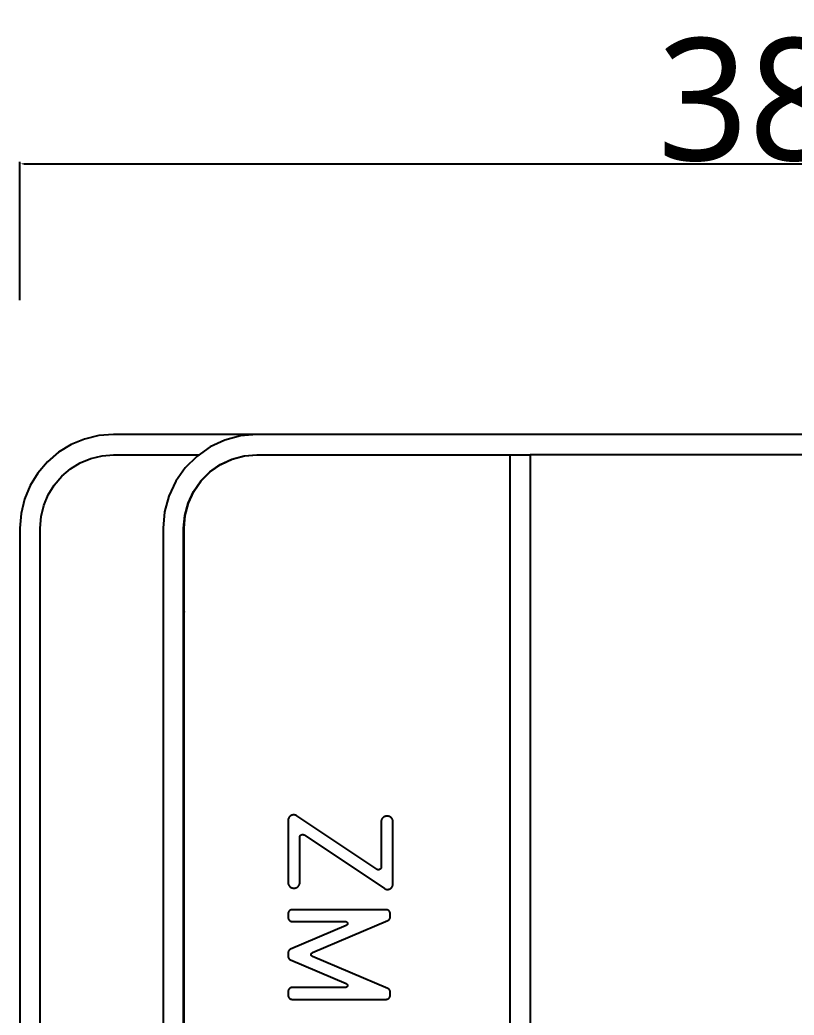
# Model space of a CAD drawing. Header units: millimetres. Extents: x 1287 to 5317, y -239 to 2577.
# Drawn here: x 3281.3 to 3471.4, y 795.1 to 1039.4 of the extents above; entities that cross this region are included whole.
import ezdxf

# ---------------------------------------------------------------- set-up
doc = ezdxf.new("R2010")
doc.units = ezdxf.units.MM
doc.header["$MEASUREMENT"] = 0
doc.layers.add('Domyślny', color=7, linetype='Continuous', true_color=0x000000)
doc.layers.add('Utwórz2D linie widoczne', color=7, linetype='Continuous', true_color=0x000000)
doc.styles.add('Roboto', font='Roboto-Regular.ttf')
doc.dimstyles.new('Domyślny', dxfattribs={"dimtxt": 30, "dimasz": 1, "dimexe": 0.5, "dimexo": 0.5, "dimgap": 0.25, "dimtad": 1, "dimtoh": 1, "dimdec": 0, "dimzin": 1, "dimdsep": 46, "dimtxsty": 'Roboto', "dimcen": 0.5, "dimazin": 0, "dimtfac": 1, "dimtdec": 4, "dimtix": 1, "dimtmove": 1, "dimatfit": 3, "dimfxl": 0, "dimtolj": 1, "dimtzin": 1, "dimarcsym": 0})

# ---------------------------------------------------------------- blocks, each defined once
blk = doc.blocks.new('*D2')
at = {"layer": 'Defpoints', "color": 0}
for p in [(3661.46, 1004.09), (3281.26, 970.09), (3661.46, 970.09)]:
    blk.add_point(p, dxfattribs=at)
at = {"layer": 'Domyślny', "color": 0, "lineweight": -2}
for p, q in [((3281.26, 970.59), (3281.26, 1004.59)), ((3661.46, 970.59), (3661.46, 1004.59)), ((3282.26, 1004.09), (3660.46, 1004.09))]:
    blk.add_line(p, q, dxfattribs=at)
at = {"layer": 'Domyślny', "color": 0}
for points in [[(3282.26, 1004.26), (3282.26, 1003.93), (3281.26, 1004.09)], [(3660.46, 1003.93), (3660.46, 1004.26), (3661.46, 1004.09)]]:
    blk.add_solid(points, dxfattribs=at)
at = {"layer": 'Domyślny', "color": 0, "insert": (3471.36, 1019.75), "char_height": 30, "attachment_point": 5, "style": 'Roboto'}
blk.add_mtext('\\A1;380', dxfattribs=at)

msp = doc.modelspace()

# ---------------------------------------------------------------- linework, layer by layer
at = {"layer": 'Utwórz2D linie widoczne'}
for p, q in [((3297.15, 936.52), (3293.82, 935.14)), ((3300.66, 937.37), (3297.15, 936.52)), ((3304.26, 937.65), (3300.66, 937.37)), ((3321.26, 937.65), (3304.26, 937.65)), ((3339.46, 937.65), (3321.26, 937.65)), ((3331.6, 936.26), (3327.96, 934.57)), ((3335.47, 937.3), (3331.6, 936.26)), ((3339.46, 937.65), (3335.47, 937.3)), ((3638.46, 937.65), (3339.46, 937.65)), ((3293.82, 935.14), (3290.74, 933.26)), ((3327.96, 934.57), (3324.68, 932.27)), ((3290.74, 933.26), (3288, 930.91)), ((3296.09, 930.69), (3298.7, 931.77)), ((3298.7, 931.77), (3301.44, 932.43)), ((3301.44, 932.43), (3304.26, 932.65)), ((3304.26, 932.65), (3325.22, 932.65)), ((3324.68, 932.27), (3321.84, 929.43)), ((3330.46, 930.24), (3333.31, 931.56)), ((3330.58, 930.24), (3333.41, 931.56)), ((3333.31, 931.56), (3336.34, 932.38)), ((3333.41, 931.56), (3336.43, 932.38)), ((3336.34, 932.38), (3339.46, 932.65)), ((3336.43, 932.38), (3339.54, 932.65)), ((3339.46, 932.65), (3339.54, 932.65)), ((3339.54, 932.65), (3401.61, 932.65)), ((3401.61, 932.65), (3401.61, 562.65)), ((3401.61, 932.65), (3406.61, 932.65)), ((3486.61, 932.65), (3406.61, 932.65)), ((3406.61, 932.65), (3406.61, 562.65)), ((3288, 930.91), (3285.65, 928.17)), ((3291.53, 927.38), (3293.68, 929.21)), ((3293.68, 929.21), (3296.09, 930.69)), ((3321.84, 929.43), (3319.54, 926.15)), ((3327.89, 928.44), (3330.46, 930.24)), ((3328.02, 928.44), (3330.58, 930.24)), ((3285.65, 928.17), (3283.77, 925.09)), ((3289.7, 925.23), (3291.53, 927.38)), ((3323.88, 923.65), (3325.67, 926.22)), ((3324.01, 923.65), (3325.81, 926.22)), ((3325.67, 926.22), (3327.89, 928.44)), ((3325.81, 926.22), (3328.02, 928.44)), ((3283.77, 925.09), (3282.39, 921.76)), ((3288.22, 922.82), (3289.7, 925.23)), ((3319.54, 926.15), (3317.85, 922.52)), ((3282.39, 921.76), (3281.54, 918.25)), ((3287.14, 920.21), (3288.22, 922.82)), ((3317.85, 922.52), (3316.81, 918.64)), ((3322.55, 920.81), (3323.88, 923.65)), ((3322.69, 920.81), (3324.01, 923.65)), ((3286.48, 917.47), (3287.14, 920.21)), ((3321.74, 917.77), (3322.55, 920.81)), ((3321.88, 917.77), (3322.69, 920.81)), ((3281.54, 918.25), (3281.26, 914.65)), ((3286.26, 914.65), (3286.48, 917.47)), ((3316.81, 918.64), (3316.46, 914.65)), ((3321.46, 914.65), (3321.74, 917.77)), ((3321.61, 914.65), (3321.88, 917.77)), ((3281.26, 914.65), (3281.26, 869.65)), ((3286.26, 869.65), (3286.26, 914.65)), ((3316.46, 914.65), (3316.46, 580.65)), ((3321.46, 580.65), (3321.46, 914.65)), ((3321.61, 580.65), (3321.61, 914.65)), ((3321.46, 902.65), (3321.61, 902.65)), ((3321.49, 893.79), (3321.46, 893.65)), ((3321.53, 893.93), (3321.49, 893.79)), ((3321.57, 894.07), (3321.53, 893.93)), ((3321.61, 894.21), (3321.57, 894.07)), ((3321.61, 884.57), (3321.46, 884.57)), ((3281.26, 869.65), (3281.26, 625.65)), ((3286.26, 625.65), (3286.26, 869.65)), ((3347.15, 843.1), (3347.14, 843.06)), ((3347.16, 843.15), (3347.15, 843.1)), ((3347.17, 843.2), (3347.16, 843.15)), ((3347.18, 843.24), (3347.17, 843.2)), ((3347.2, 843.29), (3347.18, 843.24)), ((3347.21, 843.33), (3347.2, 843.29)), ((3347.23, 843.38), (3347.21, 843.33)), ((3347.25, 843.42), (3347.23, 843.38)), ((3347.27, 843.46), (3347.25, 843.42)), ((3347.29, 843.5), (3347.27, 843.46)), ((3347.31, 843.55), (3347.29, 843.5)), ((3347.33, 843.59), (3347.31, 843.55)), ((3347.36, 843.63), (3347.33, 843.59)), ((3347.39, 843.67), (3347.36, 843.63)), ((3347.42, 843.7), (3347.39, 843.67)), ((3347.45, 843.74), (3347.42, 843.7)), ((3347.48, 843.78), (3347.45, 843.74)), ((3347.51, 843.81), (3347.48, 843.78)), ((3347.54, 843.84), (3347.51, 843.81)), ((3347.58, 843.88), (3347.54, 843.84)), ((3347.61, 843.91), (3347.58, 843.88)), ((3347.65, 843.94), (3347.61, 843.91)), ((3347.69, 843.97), (3347.65, 843.94)), ((3347.73, 843.99), (3347.69, 843.97)), ((3347.76, 844.02), (3347.73, 843.99)), ((3347.81, 844.04), (3347.76, 844.02)), ((3347.85, 844.07), (3347.81, 844.04)), ((3347.89, 844.09), (3347.85, 844.07)), ((3347.93, 844.11), (3347.89, 844.09)), ((3347.98, 844.13), (3347.93, 844.11)), ((3348.02, 844.14), (3347.98, 844.13)), ((3348.06, 844.16), (3348.02, 844.14)), ((3348.11, 844.17), (3348.06, 844.16)), ((3348.15, 844.19), (3348.11, 844.17)), ((3348.2, 844.2), (3348.15, 844.19)), ((3348.25, 844.21), (3348.2, 844.2)), ((3348.29, 844.21), (3348.25, 844.21)), ((3348.34, 844.22), (3348.29, 844.21)), ((3348.39, 844.22), (3348.34, 844.22)), ((3348.44, 844.23), (3348.39, 844.22)), ((3348.48, 844.23), (3348.44, 844.23)), ((3348.53, 844.23), (3348.48, 844.23)), ((3348.58, 844.22), (3348.53, 844.23)), ((3348.62, 844.22), (3348.58, 844.22)), ((3348.67, 844.21), (3348.62, 844.22)), ((3348.72, 844.21), (3348.67, 844.21)), ((3348.76, 844.2), (3348.72, 844.21)), ((3348.81, 844.19), (3348.76, 844.2)), ((3348.86, 844.18), (3348.81, 844.19)), ((3348.9, 844.16), (3348.86, 844.18)), ((3348.95, 844.15), (3348.9, 844.16)), ((3348.99, 844.13), (3348.95, 844.15)), ((3349.03, 844.11), (3348.99, 844.13)), ((3349.08, 844.09), (3349.03, 844.11)), ((3349.12, 844.07), (3349.08, 844.09)), ((3349.16, 844.05), (3349.12, 844.07)), ((3349.2, 844.02), (3349.16, 844.05)), ((3349.24, 844), (3349.2, 844.02)), ((3368.93, 830.86), (3349.24, 844)), ((3370.1, 843.09), (3370.08, 843.05)), ((3370.12, 843.14), (3370.1, 843.09)), ((3370.14, 843.18), (3370.12, 843.14)), ((3370.16, 843.22), (3370.14, 843.18)), ((3370.18, 843.26), (3370.16, 843.22)), ((3370.21, 843.3), (3370.18, 843.26)), ((3370.23, 843.34), (3370.21, 843.3)), ((3370.26, 843.37), (3370.23, 843.34)), ((3370.29, 843.41), (3370.26, 843.37)), ((3370.32, 843.44), (3370.29, 843.41)), ((3370.35, 843.48), (3370.32, 843.44)), ((3370.38, 843.51), (3370.35, 843.48)), ((3370.42, 843.54), (3370.38, 843.51)), ((3370.45, 843.58), (3370.42, 843.54)), ((3370.49, 843.61), (3370.45, 843.58)), ((3370.52, 843.63), (3370.49, 843.61)), ((3370.56, 843.66), (3370.52, 843.63)), ((3370.6, 843.69), (3370.56, 843.66)), ((3370.64, 843.71), (3370.6, 843.69)), ((3370.68, 843.74), (3370.64, 843.71)), ((3370.72, 843.76), (3370.68, 843.74)), ((3370.76, 843.78), (3370.72, 843.76)), ((3370.8, 843.8), (3370.76, 843.78)), ((3370.84, 843.82), (3370.8, 843.8)), ((3370.89, 843.83), (3370.84, 843.82)), ((3370.93, 843.85), (3370.89, 843.83)), ((3370.98, 843.86), (3370.93, 843.85)), ((3371.02, 843.87), (3370.98, 843.86)), ((3371.07, 843.88), (3371.02, 843.87)), ((3371.11, 843.89), (3371.07, 843.88)), ((3371.16, 843.9), (3371.11, 843.89)), ((3371.2, 843.9), (3371.16, 843.9)), ((3371.25, 843.91), (3371.2, 843.9)), ((3371.3, 843.91), (3371.25, 843.91)), ((3371.34, 843.91), (3371.3, 843.91)), ((3371.52, 843.91), (3371.34, 843.91)), ((3371.57, 843.91), (3371.52, 843.91)), ((3371.62, 843.91), (3371.57, 843.91)), ((3371.66, 843.9), (3371.62, 843.91)), ((3371.71, 843.9), (3371.66, 843.9)), ((3371.75, 843.89), (3371.71, 843.9)), ((3371.8, 843.88), (3371.75, 843.89)), ((3371.85, 843.87), (3371.8, 843.88)), ((3371.89, 843.86), (3371.85, 843.87)), ((3371.93, 843.85), (3371.89, 843.86)), ((3371.98, 843.83), (3371.93, 843.85)), ((3372.02, 843.82), (3371.98, 843.83)), ((3372.07, 843.8), (3372.02, 843.82)), ((3372.11, 843.78), (3372.07, 843.8)), ((3372.15, 843.76), (3372.11, 843.78)), ((3372.19, 843.74), (3372.15, 843.76)), ((3372.23, 843.71), (3372.19, 843.74)), ((3372.27, 843.69), (3372.23, 843.71)), ((3372.31, 843.66), (3372.27, 843.69)), ((3372.34, 843.63), (3372.31, 843.66)), ((3372.38, 843.61), (3372.34, 843.63)), ((3372.42, 843.58), (3372.38, 843.61)), ((3372.45, 843.54), (3372.42, 843.58)), ((3372.48, 843.51), (3372.45, 843.54)), ((3372.52, 843.48), (3372.48, 843.51)), ((3372.55, 843.44), (3372.52, 843.48)), ((3372.58, 843.41), (3372.55, 843.44)), ((3372.61, 843.37), (3372.58, 843.41)), ((3372.63, 843.34), (3372.61, 843.37)), ((3372.66, 843.3), (3372.63, 843.34)), ((3372.68, 843.26), (3372.66, 843.3)), ((3372.71, 843.22), (3372.68, 843.26)), ((3372.73, 843.18), (3372.71, 843.22)), ((3372.75, 843.14), (3372.73, 843.18)), ((3372.77, 843.09), (3372.75, 843.14)), ((3372.79, 843.05), (3372.77, 843.09)), ((3347.14, 843.01), (3347.13, 842.96)), ((3347.13, 842.96), (3347.13, 842.92)), ((3347.13, 842.92), (3347.13, 842.87)), ((3347.13, 842.87), (3347.13, 827.61)), ((3347.14, 843.06), (3347.14, 843.01)), ((3369.99, 842.6), (3369.98, 842.55)), ((3369.98, 842.55), (3369.98, 831.43)), ((3370, 842.74), (3369.99, 842.69)), ((3369.99, 842.69), (3369.99, 842.64)), ((3369.99, 842.64), (3369.99, 842.6)), ((3370.01, 842.83), (3370, 842.78)), ((3370, 842.78), (3370, 842.74)), ((3370.02, 842.87), (3370.01, 842.83)), ((3370.03, 842.92), (3370.02, 842.87)), ((3370.05, 842.96), (3370.03, 842.92)), ((3370.06, 843.01), (3370.05, 842.96)), ((3370.08, 843.05), (3370.06, 843.01)), ((3372.8, 843.01), (3372.79, 843.05)), ((3372.82, 842.96), (3372.8, 843.01)), ((3372.83, 842.92), (3372.82, 842.96)), ((3372.84, 842.87), (3372.83, 842.92)), ((3372.85, 842.83), (3372.84, 842.87)), ((3372.86, 842.78), (3372.85, 842.83)), ((3372.87, 842.74), (3372.86, 842.78)), ((3372.88, 842.69), (3372.87, 842.74)), ((3372.88, 842.64), (3372.88, 842.69)), ((3372.88, 842.6), (3372.88, 842.64)), ((3372.88, 842.55), (3372.88, 842.6)), ((3372.88, 827.27), (3372.88, 842.55)), ((3350, 838.83), (3350.01, 838.85)), ((3350, 838.8), (3350, 838.83)), ((3350, 838.78), (3350, 838.8)), ((3350, 838.76), (3350, 838.78)), ((3350, 838.73), (3350, 838.76)), ((3350, 827.61), (3350, 838.73)), ((3350.01, 838.87), (3350.02, 838.9)), ((3350.01, 838.85), (3350.01, 838.87)), ((3350.02, 838.92), (3350.03, 838.94)), ((3350.02, 838.9), (3350.02, 838.92)), ((3350.03, 838.94), (3350.04, 838.96)), ((3350.04, 838.99), (3350.05, 839.01)), ((3350.04, 838.96), (3350.04, 838.99)), ((3350.05, 839.01), (3350.06, 839.03)), ((3350.06, 839.03), (3350.07, 839.05)), ((3350.07, 839.05), (3350.09, 839.07)), ((3350.09, 839.07), (3350.1, 839.09)), ((3350.1, 839.09), (3350.11, 839.11)), ((3350.11, 839.11), (3350.12, 839.13)), ((3350.12, 839.13), (3350.14, 839.15)), ((3350.14, 839.15), (3350.15, 839.17)), ((3350.15, 839.17), (3350.17, 839.19)), ((3350.17, 839.19), (3350.19, 839.2)), ((3350.19, 839.2), (3350.2, 839.22)), ((3350.2, 839.22), (3350.22, 839.24)), ((3350.22, 839.24), (3350.24, 839.25)), ((3350.24, 839.25), (3350.26, 839.27)), ((3350.26, 839.27), (3350.27, 839.28)), ((3350.27, 839.28), (3350.29, 839.29)), ((3350.29, 839.29), (3350.31, 839.31)), ((3350.31, 839.31), (3350.33, 839.32)), ((3350.33, 839.32), (3350.35, 839.33)), ((3350.35, 839.33), (3350.38, 839.34)), ((3350.38, 839.34), (3350.4, 839.35)), ((3350.4, 839.35), (3350.42, 839.36)), ((3350.42, 839.36), (3350.44, 839.37)), ((3350.44, 839.37), (3350.46, 839.38)), ((3350.46, 839.38), (3350.49, 839.39)), ((3350.49, 839.39), (3350.51, 839.39)), ((3350.51, 839.39), (3350.53, 839.4)), ((3350.53, 839.4), (3350.55, 839.4)), ((3350.55, 839.4), (3350.58, 839.4)), ((3350.58, 839.4), (3350.6, 839.41)), ((3350.6, 839.41), (3350.63, 839.41)), ((3350.63, 839.41), (3350.65, 839.41)), ((3350.65, 839.41), (3350.67, 839.41)), ((3350.67, 839.41), (3350.7, 839.41)), ((3350.7, 839.41), (3350.72, 839.41)), ((3350.72, 839.41), (3350.74, 839.41)), ((3350.74, 839.41), (3350.77, 839.41)), ((3350.77, 839.41), (3350.79, 839.4)), ((3350.79, 839.4), (3350.81, 839.4)), ((3350.81, 839.4), (3350.84, 839.39)), ((3350.84, 839.39), (3350.86, 839.39)), ((3350.86, 839.39), (3350.88, 839.38)), ((3350.88, 839.38), (3350.9, 839.37)), ((3350.9, 839.37), (3350.93, 839.36)), ((3350.93, 839.36), (3350.95, 839.35)), ((3350.95, 839.35), (3350.97, 839.34)), ((3350.97, 839.34), (3350.99, 839.33)), ((3350.99, 839.33), (3351.01, 839.32)), ((3351.01, 839.32), (3351.03, 839.31)), ((3351.03, 839.31), (3351.05, 839.3)), ((3351.05, 839.3), (3370.77, 826.14)), ((3368.95, 830.85), (3368.93, 830.86)), ((3369.69, 830.86), (3369.67, 830.85)), ((3369.71, 830.88), (3369.69, 830.86)), ((3369.72, 830.89), (3369.71, 830.88)), ((3369.74, 830.91), (3369.72, 830.89)), ((3369.76, 830.92), (3369.74, 830.91)), ((3369.78, 830.94), (3369.76, 830.92)), ((3369.79, 830.95), (3369.78, 830.94)), ((3369.81, 830.97), (3369.79, 830.95)), ((3369.83, 830.99), (3369.81, 830.97)), ((3369.84, 831.01), (3369.83, 830.99)), ((3369.86, 831.03), (3369.84, 831.01)), ((3369.87, 831.05), (3369.86, 831.03)), ((3369.88, 831.07), (3369.87, 831.05)), ((3369.89, 831.09), (3369.88, 831.07)), ((3369.91, 831.11), (3369.89, 831.09)), ((3369.92, 831.13), (3369.91, 831.11)), ((3369.93, 831.15), (3369.92, 831.13)), ((3369.94, 831.17), (3369.93, 831.15)), ((3369.95, 831.22), (3369.94, 831.19)), ((3369.94, 831.19), (3369.94, 831.17)), ((3369.96, 831.24), (3369.95, 831.22)), ((3369.97, 831.28), (3369.96, 831.26)), ((3369.96, 831.26), (3369.96, 831.24)), ((3369.98, 831.33), (3369.97, 831.31)), ((3369.97, 831.31), (3369.97, 831.28)), ((3369.98, 831.43), (3369.98, 831.4)), ((3369.98, 831.4), (3369.98, 831.38)), ((3369.98, 831.38), (3369.98, 831.35)), ((3369.98, 831.35), (3369.98, 831.33)), ((3368.97, 830.84), (3368.95, 830.85)), ((3368.99, 830.82), (3368.97, 830.84)), ((3369.01, 830.81), (3368.99, 830.82)), ((3369.03, 830.8), (3369.01, 830.81)), ((3369.05, 830.79), (3369.03, 830.8)), ((3369.08, 830.79), (3369.05, 830.79)), ((3369.1, 830.78), (3369.08, 830.79)), ((3369.12, 830.77), (3369.1, 830.78)), ((3369.14, 830.77), (3369.12, 830.77)), ((3369.17, 830.76), (3369.14, 830.77)), ((3369.19, 830.76), (3369.17, 830.76)), ((3369.21, 830.75), (3369.19, 830.76)), ((3369.24, 830.75), (3369.21, 830.75)), ((3369.26, 830.75), (3369.24, 830.75)), ((3369.28, 830.75), (3369.26, 830.75)), ((3369.31, 830.75), (3369.28, 830.75)), ((3369.33, 830.75), (3369.31, 830.75)), ((3369.36, 830.75), (3369.33, 830.75)), ((3369.38, 830.75), (3369.36, 830.75)), ((3369.4, 830.75), (3369.38, 830.75)), ((3369.43, 830.76), (3369.4, 830.75)), ((3369.45, 830.76), (3369.43, 830.76)), ((3369.47, 830.77), (3369.45, 830.76)), ((3369.49, 830.77), (3369.47, 830.77)), ((3369.52, 830.78), (3369.49, 830.77)), ((3369.54, 830.79), (3369.52, 830.78)), ((3369.56, 830.8), (3369.54, 830.79)), ((3369.58, 830.81), (3369.56, 830.8)), ((3369.6, 830.82), (3369.58, 830.81)), ((3369.63, 830.83), (3369.6, 830.82)), ((3369.65, 830.84), (3369.63, 830.83)), ((3369.67, 830.85), (3369.65, 830.84)), ((3347.13, 827.61), (3347.13, 827.56)), ((3347.13, 827.56), (3347.13, 827.51)), ((3347.13, 827.51), (3347.14, 827.47)), ((3347.14, 827.47), (3347.14, 827.42)), ((3347.14, 827.42), (3347.15, 827.37)), ((3347.15, 827.37), (3347.16, 827.33)), ((3347.16, 827.33), (3347.17, 827.28)), ((3347.17, 827.28), (3347.18, 827.24)), ((3347.18, 827.24), (3347.19, 827.19)), ((3347.19, 827.19), (3347.21, 827.15)), ((3347.21, 827.15), (3347.22, 827.11)), ((3347.22, 827.11), (3347.24, 827.06)), ((3347.24, 827.06), (3347.26, 827.02)), ((3347.26, 827.02), (3347.28, 826.98)), ((3347.28, 826.98), (3347.3, 826.94)), ((3347.3, 826.94), (3347.33, 826.9)), ((3347.33, 826.9), (3347.35, 826.86)), ((3347.35, 826.86), (3347.38, 826.82)), ((3347.38, 826.82), (3347.41, 826.78)), ((3347.41, 826.78), (3347.43, 826.75)), ((3347.43, 826.75), (3347.46, 826.71)), ((3347.46, 826.71), (3347.49, 826.68)), ((3347.49, 826.68), (3347.53, 826.65)), ((3347.53, 826.65), (3347.56, 826.61)), ((3347.56, 826.61), (3347.59, 826.58)), ((3347.59, 826.58), (3347.63, 826.55)), ((3347.63, 826.55), (3347.67, 826.52)), ((3347.67, 826.52), (3347.7, 826.5)), ((3347.7, 826.5), (3347.74, 826.47)), ((3347.74, 826.47), (3347.78, 826.45)), ((3347.78, 826.45), (3347.82, 826.42)), ((3347.82, 826.42), (3347.86, 826.4)), ((3347.86, 826.4), (3347.9, 826.38)), ((3347.9, 826.38), (3347.95, 826.36)), ((3347.95, 826.36), (3347.99, 826.34)), ((3347.99, 826.34), (3348.03, 826.33)), ((3348.03, 826.33), (3348.08, 826.31)), ((3348.08, 826.31), (3348.12, 826.3)), ((3348.12, 826.3), (3348.17, 826.29)), ((3348.17, 826.29), (3348.21, 826.28)), ((3348.21, 826.28), (3348.26, 826.27)), ((3348.26, 826.27), (3348.3, 826.26)), ((3348.3, 826.26), (3348.35, 826.25)), ((3348.35, 826.25), (3348.39, 826.25)), ((3348.39, 826.25), (3348.44, 826.25)), ((3348.44, 826.25), (3348.49, 826.25)), ((3348.49, 826.25), (3348.64, 826.25)), ((3348.64, 826.25), (3348.68, 826.25)), ((3348.68, 826.25), (3348.73, 826.25)), ((3348.73, 826.25), (3348.78, 826.25)), ((3348.78, 826.25), (3348.82, 826.26)), ((3348.82, 826.26), (3348.87, 826.27)), ((3348.87, 826.27), (3348.91, 826.28)), ((3348.91, 826.28), (3348.96, 826.29)), ((3348.96, 826.29), (3349, 826.3)), ((3349, 826.3), (3349.05, 826.31)), ((3349.05, 826.31), (3349.09, 826.33)), ((3349.09, 826.33), (3349.14, 826.34)), ((3349.14, 826.34), (3349.18, 826.36)), ((3349.18, 826.36), (3349.22, 826.38)), ((3349.22, 826.38), (3349.26, 826.4)), ((3349.26, 826.4), (3349.3, 826.42)), ((3349.3, 826.42), (3349.34, 826.45)), ((3349.34, 826.45), (3349.38, 826.47)), ((3349.38, 826.47), (3349.42, 826.5)), ((3349.42, 826.5), (3349.46, 826.52)), ((3349.46, 826.52), (3349.49, 826.55)), ((3349.49, 826.55), (3349.53, 826.58)), ((3349.53, 826.58), (3349.56, 826.61)), ((3349.56, 826.61), (3349.6, 826.65)), ((3349.6, 826.65), (3349.63, 826.68)), ((3349.63, 826.68), (3349.66, 826.71)), ((3349.66, 826.71), (3349.69, 826.75)), ((3349.69, 826.75), (3349.72, 826.78)), ((3349.72, 826.78), (3349.75, 826.82)), ((3349.75, 826.82), (3349.77, 826.86)), ((3349.77, 826.86), (3349.8, 826.9)), ((3349.8, 826.9), (3349.82, 826.94)), ((3349.82, 826.94), (3349.84, 826.98)), ((3349.84, 826.98), (3349.86, 827.02)), ((3349.86, 827.02), (3349.88, 827.06)), ((3349.88, 827.06), (3349.9, 827.11)), ((3349.9, 827.11), (3349.92, 827.15)), ((3349.92, 827.15), (3349.93, 827.19)), ((3349.93, 827.19), (3349.95, 827.24)), ((3349.95, 827.24), (3349.96, 827.28)), ((3349.96, 827.28), (3349.97, 827.33)), ((3349.97, 827.33), (3349.98, 827.37)), ((3349.98, 827.42), (3349.99, 827.47)), ((3349.98, 827.37), (3349.98, 827.42)), ((3349.99, 827.56), (3350, 827.61)), ((3349.99, 827.51), (3349.99, 827.56)), ((3349.99, 827.47), (3349.99, 827.51)), ((3370.77, 826.14), (3370.81, 826.12)), ((3370.81, 826.12), (3370.85, 826.09)), ((3370.85, 826.09), (3370.89, 826.07)), ((3370.89, 826.07), (3370.93, 826.05)), ((3370.93, 826.05), (3370.98, 826.03)), ((3370.98, 826.03), (3371.02, 826.01)), ((3371.02, 826.01), (3371.07, 826)), ((3371.07, 826), (3371.11, 825.98)), ((3371.11, 825.98), (3371.16, 825.97)), ((3371.86, 825.96), (3371.9, 825.97)), ((3371.9, 825.97), (3371.95, 825.98)), ((3371.95, 825.98), (3371.99, 826)), ((3371.99, 826), (3372.04, 826.02)), ((3372.04, 826.02), (3372.08, 826.03)), ((3372.08, 826.03), (3372.12, 826.05)), ((3372.12, 826.05), (3372.16, 826.08)), ((3372.16, 826.08), (3372.21, 826.1)), ((3372.21, 826.1), (3372.25, 826.12)), ((3372.25, 826.12), (3372.29, 826.15)), ((3372.29, 826.15), (3372.32, 826.18)), ((3372.32, 826.18), (3372.36, 826.2)), ((3372.36, 826.2), (3372.4, 826.23)), ((3372.4, 826.23), (3372.43, 826.27)), ((3372.43, 826.27), (3372.47, 826.3)), ((3372.47, 826.3), (3372.5, 826.33)), ((3372.5, 826.33), (3372.53, 826.37)), ((3372.53, 826.37), (3372.57, 826.4)), ((3372.57, 826.4), (3372.6, 826.44)), ((3372.6, 826.44), (3372.62, 826.48)), ((3372.62, 826.48), (3372.65, 826.52)), ((3372.65, 826.52), (3372.68, 826.56)), ((3372.68, 826.56), (3372.7, 826.6)), ((3372.7, 826.6), (3372.72, 826.64)), ((3372.72, 826.64), (3372.75, 826.68)), ((3372.75, 826.68), (3372.77, 826.72)), ((3372.77, 826.72), (3372.78, 826.77)), ((3372.78, 826.77), (3372.8, 826.81)), ((3372.8, 826.81), (3372.82, 826.85)), ((3372.82, 826.85), (3372.83, 826.9)), ((3372.83, 826.9), (3372.84, 826.95)), ((3372.84, 826.95), (3372.85, 826.99)), ((3372.85, 826.99), (3372.86, 827.04)), ((3372.86, 827.04), (3372.87, 827.08)), ((3372.87, 827.13), (3372.88, 827.18)), ((3372.87, 827.08), (3372.87, 827.13)), ((3372.88, 827.23), (3372.88, 827.27)), ((3372.88, 827.18), (3372.88, 827.23)), ((3371.16, 825.97), (3371.2, 825.95)), ((3371.2, 825.95), (3371.25, 825.94)), ((3371.25, 825.94), (3371.29, 825.93)), ((3371.29, 825.93), (3371.34, 825.93)), ((3371.34, 825.93), (3371.39, 825.92)), ((3371.39, 825.92), (3371.43, 825.92)), ((3371.43, 825.92), (3371.48, 825.92)), ((3371.48, 825.92), (3371.53, 825.92)), ((3371.53, 825.92), (3371.58, 825.92)), ((3371.58, 825.92), (3371.62, 825.92)), ((3371.62, 825.92), (3371.67, 825.92)), ((3371.67, 825.92), (3371.72, 825.93)), ((3371.72, 825.93), (3371.76, 825.94)), ((3371.76, 825.94), (3371.81, 825.95)), ((3371.81, 825.95), (3371.86, 825.96)), ((3347.14, 820.09), (3347.13, 820.05)), ((3347.13, 820.05), (3347.13, 820.02)), ((3347.13, 820.02), (3347.13, 819.99)), ((3347.13, 819.99), (3347.13, 819.95)), ((3347.13, 819.95), (3347.13, 819.05)), ((3347.13, 819.05), (3347.13, 819.02)), ((3347.13, 819.02), (3347.13, 818.99)), ((3347.13, 818.99), (3347.13, 818.95)), ((3347.13, 818.95), (3347.14, 818.92)), ((3347.15, 820.16), (3347.14, 820.12)), ((3347.14, 820.12), (3347.14, 820.09)), ((3347.14, 818.92), (3347.14, 818.88)), ((3347.14, 818.88), (3347.15, 818.85)), ((3347.16, 820.19), (3347.15, 820.16)), ((3347.15, 818.85), (3347.16, 818.82)), ((3347.17, 820.22), (3347.16, 820.19)), ((3347.16, 818.82), (3347.17, 818.78)), ((3347.18, 820.25), (3347.17, 820.22)), ((3347.17, 818.78), (3347.18, 818.75)), ((3347.19, 820.29), (3347.18, 820.25)), ((3347.18, 818.75), (3347.19, 818.72)), ((3347.2, 820.32), (3347.19, 820.29)), ((3347.19, 818.72), (3347.2, 818.69)), ((3347.21, 820.35), (3347.2, 820.32)), ((3347.2, 818.69), (3347.21, 818.65)), ((3347.23, 820.38), (3347.21, 820.35)), ((3347.21, 818.65), (3347.23, 818.62)), ((3347.24, 820.41), (3347.23, 820.38)), ((3347.26, 820.44), (3347.24, 820.41)), ((3347.28, 820.47), (3347.26, 820.44)), ((3347.29, 820.5), (3347.28, 820.47)), ((3347.31, 820.53), (3347.29, 820.5)), ((3347.33, 820.56), (3347.31, 820.53)), ((3347.35, 820.58), (3347.33, 820.56)), ((3347.38, 820.61), (3347.35, 820.58)), ((3347.4, 820.64), (3347.38, 820.61)), ((3347.42, 820.66), (3347.4, 820.64)), ((3347.45, 820.68), (3347.42, 820.66)), ((3347.47, 820.71), (3347.45, 820.68)), ((3347.5, 820.73), (3347.47, 820.71)), ((3347.53, 820.75), (3347.5, 820.73)), ((3347.55, 820.77), (3347.53, 820.75)), ((3347.58, 820.79), (3347.55, 820.77)), ((3347.61, 820.81), (3347.58, 820.79)), ((3347.64, 820.83), (3347.61, 820.81)), ((3347.67, 820.84), (3347.64, 820.83)), ((3347.7, 820.86), (3347.67, 820.84)), ((3347.73, 820.87), (3347.7, 820.86)), ((3347.76, 820.88), (3347.73, 820.87)), ((3347.8, 820.9), (3347.76, 820.88)), ((3347.83, 820.91), (3347.8, 820.9)), ((3347.86, 820.92), (3347.83, 820.91)), ((3347.89, 820.93), (3347.86, 820.92)), ((3347.93, 820.93), (3347.89, 820.93)), ((3347.96, 820.94), (3347.93, 820.93)), ((3348, 820.95), (3347.96, 820.94)), ((3348.03, 820.95), (3348, 820.95)), ((3348.06, 820.95), (3348.03, 820.95)), ((3348.1, 820.95), (3348.06, 820.95)), ((3348.13, 820.95), (3348.1, 820.95)), ((3371.19, 820.95), (3348.13, 820.95)), ((3371.23, 820.95), (3371.19, 820.95)), ((3371.26, 820.95), (3371.23, 820.95)), ((3371.3, 820.95), (3371.26, 820.95)), ((3371.33, 820.95), (3371.3, 820.95)), ((3371.36, 820.94), (3371.33, 820.95)), ((3371.4, 820.93), (3371.36, 820.94)), ((3371.43, 820.93), (3371.4, 820.93)), ((3371.46, 820.92), (3371.43, 820.93)), ((3371.5, 820.91), (3371.46, 820.92)), ((3371.53, 820.9), (3371.5, 820.91)), ((3371.56, 820.88), (3371.53, 820.9)), ((3371.59, 820.87), (3371.56, 820.88)), ((3371.62, 820.86), (3371.59, 820.87)), ((3371.66, 820.84), (3371.62, 820.86)), ((3371.69, 820.82), (3371.66, 820.84)), ((3371.72, 820.81), (3371.69, 820.82)), ((3371.74, 820.79), (3371.72, 820.81)), ((3371.77, 820.77), (3371.74, 820.79)), ((3371.8, 820.75), (3371.77, 820.77)), ((3371.83, 820.73), (3371.8, 820.75)), ((3371.85, 820.71), (3371.83, 820.73)), ((3371.88, 820.68), (3371.85, 820.71)), ((3371.9, 820.66), (3371.88, 820.68)), ((3371.93, 820.63), (3371.9, 820.66)), ((3371.95, 820.61), (3371.93, 820.63)), ((3371.97, 820.58), (3371.95, 820.61)), ((3371.99, 820.56), (3371.97, 820.58)), ((3372.01, 820.53), (3371.99, 820.56)), ((3372.03, 820.5), (3372.01, 820.53)), ((3372.05, 820.47), (3372.03, 820.5)), ((3372.03, 818.62), (3372.05, 818.65)), ((3372.07, 820.44), (3372.05, 820.47)), ((3372.05, 818.65), (3372.07, 818.68)), ((3372.09, 820.41), (3372.07, 820.44)), ((3372.07, 818.68), (3372.08, 818.71)), ((3372.08, 818.71), (3372.1, 818.74)), ((3372.1, 820.38), (3372.09, 820.41)), ((3372.11, 820.35), (3372.1, 820.38)), ((3372.1, 818.74), (3372.11, 818.77)), ((3372.13, 820.32), (3372.11, 820.35)), ((3372.11, 818.77), (3372.13, 818.8)), ((3372.14, 820.28), (3372.13, 820.32)), ((3372.13, 818.8), (3372.14, 818.83)), ((3372.15, 820.25), (3372.14, 820.28)), ((3372.14, 818.83), (3372.15, 818.87)), ((3372.16, 820.22), (3372.15, 820.25)), ((3372.15, 818.87), (3372.17, 818.9)), ((3372.17, 820.18), (3372.16, 820.22)), ((3372.18, 820.15), (3372.17, 820.18)), ((3372.17, 818.93), (3372.18, 818.97)), ((3372.17, 818.9), (3372.17, 818.93)), ((3372.18, 820.12), (3372.18, 820.15)), ((3372.19, 820.08), (3372.18, 820.12)), ((3372.18, 818.97), (3372.19, 819)), ((3372.19, 820.05), (3372.19, 820.08)), ((3372.19, 820.01), (3372.19, 820.05)), ((3372.2, 819.98), (3372.19, 820.01)), ((3372.19, 819.72), (3372.2, 819.91)), ((3372.21, 819.24), (3372.19, 819.72)), ((3372.19, 819), (3372.2, 819.03)), ((3372.2, 819.95), (3372.2, 819.98)), ((3372.2, 819.91), (3372.2, 819.95)), ((3372.2, 819.07), (3372.21, 819.1)), ((3372.2, 819.03), (3372.2, 819.07)), ((3372.21, 819.21), (3372.21, 819.24)), ((3372.21, 819.17), (3372.21, 819.21)), ((3372.21, 819.14), (3372.21, 819.17)), ((3372.21, 819.1), (3372.21, 819.14)), ((3347.23, 818.62), (3347.24, 818.59)), ((3347.24, 818.59), (3347.26, 818.56)), ((3347.26, 818.56), (3347.28, 818.53)), ((3347.28, 818.53), (3347.29, 818.5)), ((3347.29, 818.5), (3347.31, 818.48)), ((3347.31, 818.48), (3347.33, 818.45)), ((3347.33, 818.45), (3347.35, 818.42)), ((3347.35, 818.42), (3347.38, 818.39)), ((3347.38, 818.39), (3347.4, 818.37)), ((3347.4, 818.37), (3347.42, 818.34)), ((3347.42, 818.34), (3347.45, 818.32)), ((3347.45, 818.32), (3347.47, 818.3)), ((3347.47, 818.3), (3347.5, 818.28)), ((3347.5, 818.28), (3347.53, 818.25)), ((3347.53, 818.25), (3347.55, 818.23)), ((3347.55, 818.23), (3347.58, 818.22)), ((3347.58, 818.22), (3347.61, 818.2)), ((3347.61, 818.2), (3347.64, 818.18)), ((3347.64, 818.18), (3347.67, 818.16)), ((3347.67, 818.16), (3347.7, 818.15)), ((3347.7, 818.15), (3347.73, 818.13)), ((3347.73, 818.13), (3347.76, 818.12)), ((3361.41, 817.09), (3347.74, 811.26)), ((3347.76, 818.12), (3347.8, 818.11)), ((3347.8, 818.11), (3347.83, 818.1)), ((3347.83, 818.1), (3347.86, 818.09)), ((3347.86, 818.09), (3347.89, 818.08)), ((3347.89, 818.08), (3347.93, 818.07)), ((3347.93, 818.07), (3347.96, 818.07)), ((3347.96, 818.07), (3348, 818.06)), ((3348, 818.06), (3348.03, 818.06)), ((3348.03, 818.06), (3348.06, 818.05)), ((3348.06, 818.05), (3348.1, 818.05)), ((3348.1, 818.05), (3348.13, 818.05)), ((3348.13, 818.05), (3361.22, 818.05)), ((3353.1, 810.4), (3371.6, 818.27)), ((3361.22, 818.05), (3361.23, 818.05)), ((3361.23, 818.05), (3361.25, 818.05)), ((3361.25, 818.05), (3361.27, 818.05)), ((3361.27, 818.05), (3361.29, 818.05)), ((3361.29, 818.05), (3361.3, 818.04)), ((3361.3, 818.04), (3361.32, 818.04)), ((3361.32, 818.04), (3361.34, 818.04)), ((3361.34, 818.04), (3361.35, 818.03)), ((3361.35, 818.03), (3361.37, 818.03)), ((3361.37, 818.03), (3361.39, 818.02)), ((3361.39, 818.02), (3361.4, 818.01)), ((3361.4, 818.01), (3361.42, 818.01)), ((3361.43, 817.09), (3361.41, 817.09)), ((3361.42, 818.01), (3361.44, 818)), ((3361.44, 817.1), (3361.43, 817.09)), ((3361.44, 818), (3361.45, 817.99)), ((3361.46, 817.11), (3361.44, 817.1)), ((3361.45, 817.99), (3361.47, 817.98)), ((3361.48, 817.12), (3361.46, 817.11)), ((3361.47, 817.98), (3361.48, 817.98)), ((3361.48, 817.98), (3361.5, 817.97)), ((3361.49, 817.13), (3361.48, 817.12)), ((3361.5, 817.14), (3361.49, 817.13)), ((3361.5, 817.97), (3361.51, 817.96)), ((3361.52, 817.15), (3361.5, 817.14)), ((3361.51, 817.96), (3361.52, 817.95)), ((3361.52, 817.95), (3361.54, 817.93)), ((3361.53, 817.16), (3361.52, 817.15)), ((3361.55, 817.17), (3361.53, 817.16)), ((3361.54, 817.93), (3361.55, 817.92)), ((3361.55, 817.92), (3361.56, 817.91)), ((3361.56, 817.18), (3361.55, 817.17)), ((3361.56, 817.91), (3361.58, 817.9)), ((3361.57, 817.19), (3361.56, 817.18)), ((3361.58, 817.21), (3361.57, 817.19)), ((3361.58, 817.9), (3361.59, 817.89)), ((3361.59, 817.22), (3361.58, 817.21)), ((3361.59, 817.89), (3361.6, 817.87)), ((3361.61, 817.23), (3361.59, 817.22)), ((3361.6, 817.87), (3361.61, 817.86)), ((3361.61, 817.86), (3361.62, 817.85)), ((3361.62, 817.25), (3361.61, 817.23)), ((3361.62, 817.85), (3361.63, 817.83)), ((3361.63, 817.26), (3361.62, 817.25)), ((3361.63, 817.83), (3361.64, 817.82)), ((3361.64, 817.27), (3361.63, 817.26)), ((3361.64, 817.82), (3361.65, 817.8)), ((3361.65, 817.29), (3361.64, 817.27)), ((3361.65, 817.8), (3361.66, 817.79)), ((3361.66, 817.32), (3361.65, 817.3)), ((3361.65, 817.3), (3361.65, 817.29)), ((3361.66, 817.79), (3361.67, 817.77)), ((3361.67, 817.34), (3361.66, 817.32)), ((3361.67, 817.77), (3361.67, 817.76)), ((3361.67, 817.76), (3361.68, 817.74)), ((3361.68, 817.35), (3361.67, 817.34)), ((3361.68, 817.74), (3361.69, 817.72)), ((3361.69, 817.38), (3361.68, 817.37)), ((3361.68, 817.37), (3361.68, 817.35)), ((3361.69, 817.72), (3361.69, 817.71)), ((3361.69, 817.71), (3361.7, 817.69)), ((3361.7, 817.4), (3361.69, 817.38)), ((3361.7, 817.69), (3361.7, 817.67)), ((3361.7, 817.67), (3361.71, 817.66)), ((3361.71, 817.45), (3361.7, 817.43)), ((3361.7, 817.43), (3361.7, 817.42)), ((3361.7, 817.42), (3361.7, 817.4)), ((3361.71, 817.66), (3361.71, 817.64)), ((3361.71, 817.64), (3361.71, 817.62)), ((3361.71, 817.62), (3361.72, 817.61)), ((3361.72, 817.5), (3361.71, 817.49)), ((3361.71, 817.49), (3361.71, 817.47)), ((3361.71, 817.47), (3361.71, 817.45)), ((3361.72, 817.61), (3361.72, 817.59)), ((3361.72, 817.59), (3361.72, 817.57)), ((3361.72, 817.57), (3361.72, 817.55)), ((3361.72, 817.55), (3361.72, 817.54)), ((3361.72, 817.54), (3361.72, 817.52)), ((3361.72, 817.52), (3361.72, 817.5)), ((3371.6, 818.27), (3371.63, 818.29)), ((3371.63, 818.29), (3371.66, 818.3)), ((3371.66, 818.3), (3371.69, 818.32)), ((3371.69, 818.32), (3371.72, 818.34)), ((3371.72, 818.34), (3371.75, 818.36)), ((3371.75, 818.36), (3371.78, 818.37)), ((3371.78, 818.37), (3371.81, 818.4)), ((3371.81, 818.4), (3371.84, 818.42)), ((3371.84, 818.42), (3371.86, 818.44)), ((3371.86, 818.44), (3371.89, 818.46)), ((3371.89, 818.46), (3371.92, 818.49)), ((3371.92, 818.49), (3371.94, 818.51)), ((3371.94, 818.51), (3371.96, 818.54)), ((3371.96, 818.54), (3371.99, 818.56)), ((3371.99, 818.56), (3372.01, 818.59)), ((3372.01, 818.59), (3372.03, 818.62)), ((3347.14, 810.48), (3347.13, 810.44)), ((3347.13, 810.44), (3347.13, 810.41)), ((3347.13, 810.41), (3347.13, 810.37)), ((3347.13, 810.37), (3347.13, 810.34)), ((3347.13, 810.34), (3347.13, 809.53)), ((3347.13, 809.53), (3347.13, 809.5)), ((3347.13, 809.5), (3347.13, 809.46)), ((3347.13, 809.46), (3347.13, 809.43)), ((3347.13, 809.43), (3347.14, 809.39)), ((3347.15, 810.54), (3347.14, 810.51)), ((3347.14, 810.51), (3347.14, 810.48)), ((3347.14, 809.39), (3347.14, 809.36)), ((3347.14, 809.36), (3347.15, 809.33)), ((3347.16, 810.58), (3347.15, 810.54)), ((3347.15, 809.33), (3347.16, 809.29)), ((3347.17, 810.61), (3347.16, 810.58)), ((3347.16, 809.29), (3347.17, 809.26)), ((3347.18, 810.64), (3347.17, 810.61)), ((3347.17, 809.26), (3347.18, 809.23)), ((3347.19, 810.68), (3347.18, 810.64)), ((3347.18, 809.23), (3347.19, 809.19)), ((3347.2, 810.71), (3347.19, 810.68)), ((3347.19, 809.19), (3347.2, 809.16)), ((3347.21, 810.74), (3347.2, 810.71)), ((3347.2, 809.16), (3347.21, 809.13)), ((3347.23, 810.77), (3347.21, 810.74)), ((3347.21, 809.13), (3347.23, 809.1)), ((3347.24, 810.8), (3347.23, 810.77)), ((3347.23, 809.1), (3347.24, 809.07)), ((3347.26, 810.83), (3347.24, 810.8)), ((3347.24, 809.07), (3347.26, 809.04)), ((3347.28, 810.86), (3347.26, 810.83)), ((3347.26, 809.04), (3347.28, 809.01)), ((3347.3, 810.89), (3347.28, 810.86)), ((3347.28, 809.01), (3347.3, 808.98)), ((3347.31, 810.92), (3347.3, 810.89)), ((3347.3, 808.98), (3347.32, 808.95)), ((3347.34, 810.95), (3347.31, 810.92)), ((3347.32, 808.95), (3347.34, 808.92)), ((3347.36, 810.97), (3347.34, 810.95)), ((3347.34, 808.92), (3347.36, 808.89)), ((3347.38, 811), (3347.36, 810.97)), ((3347.36, 808.89), (3347.38, 808.87)), ((3347.4, 811.03), (3347.38, 811)), ((3347.38, 808.87), (3347.4, 808.84)), ((3347.43, 811.05), (3347.4, 811.03)), ((3347.45, 811.07), (3347.43, 811.05)), ((3347.48, 811.1), (3347.45, 811.07)), ((3347.5, 811.12), (3347.48, 811.1)), ((3347.53, 811.14), (3347.5, 811.12)), ((3347.56, 811.16), (3347.53, 811.14)), ((3347.59, 811.18), (3347.56, 811.16)), ((3347.62, 811.2), (3347.59, 811.18)), ((3347.65, 811.22), (3347.62, 811.2)), ((3347.68, 811.23), (3347.65, 811.22)), ((3347.71, 811.25), (3347.68, 811.23)), ((3347.74, 811.26), (3347.71, 811.25)), ((3352.79, 809.96), (3352.8, 809.98)), ((3352.79, 809.95), (3352.79, 809.96)), ((3352.79, 809.93), (3352.79, 809.95)), ((3352.79, 809.91), (3352.79, 809.93)), ((3352.8, 809.89), (3352.79, 809.91)), ((3352.8, 810.03), (3352.81, 810.05)), ((3352.8, 810.01), (3352.8, 810.03)), ((3352.8, 810), (3352.8, 810.01)), ((3352.8, 809.98), (3352.8, 810)), ((3352.8, 809.88), (3352.8, 809.89)), ((3352.8, 809.86), (3352.8, 809.88)), ((3352.8, 809.84), (3352.8, 809.86)), ((3352.81, 809.82), (3352.8, 809.84)), ((3352.81, 810.07), (3352.82, 810.08)), ((3352.81, 810.05), (3352.81, 810.07)), ((3352.81, 809.81), (3352.81, 809.82)), ((3352.82, 809.79), (3352.81, 809.81)), ((3352.82, 810.1), (3352.83, 810.12)), ((3352.82, 810.08), (3352.82, 810.1)), ((3352.82, 809.77), (3352.82, 809.79)), ((3352.83, 809.76), (3352.82, 809.77)), ((3352.83, 810.13), (3352.84, 810.15)), ((3352.83, 810.12), (3352.83, 810.13)), ((3352.83, 809.74), (3352.83, 809.76)), ((3352.84, 809.72), (3352.83, 809.74)), ((3352.84, 810.15), (3352.85, 810.16)), ((3352.85, 809.71), (3352.84, 809.72)), ((3352.85, 810.16), (3352.86, 810.18)), ((3352.86, 809.69), (3352.85, 809.71)), ((3352.86, 810.18), (3352.87, 810.19)), ((3352.87, 809.68), (3352.86, 809.69)), ((3352.87, 810.21), (3352.88, 810.22)), ((3352.87, 810.19), (3352.87, 810.21)), ((3352.87, 809.66), (3352.87, 809.68)), ((3352.88, 809.65), (3352.87, 809.66)), ((3352.88, 810.22), (3352.89, 810.24)), ((3352.89, 809.63), (3352.88, 809.65)), ((3352.89, 810.24), (3352.91, 810.25)), ((3352.91, 809.62), (3352.89, 809.63)), ((3352.91, 810.25), (3352.92, 810.27)), ((3352.92, 809.61), (3352.91, 809.62)), ((3352.92, 810.27), (3352.93, 810.28)), ((3352.93, 809.59), (3352.92, 809.61)), ((3352.93, 810.28), (3352.94, 810.29)), ((3352.94, 809.58), (3352.93, 809.59)), ((3352.94, 810.29), (3352.95, 810.3)), ((3352.95, 809.57), (3352.94, 809.58)), ((3352.95, 810.3), (3352.97, 810.31)), ((3352.97, 809.56), (3352.95, 809.57)), ((3352.97, 810.31), (3352.98, 810.33)), ((3352.98, 809.55), (3352.97, 809.56)), ((3352.98, 810.33), (3352.99, 810.34)), ((3352.99, 809.54), (3352.98, 809.55)), ((3352.99, 810.34), (3353.01, 810.35)), ((3353.01, 809.53), (3352.99, 809.54)), ((3353.01, 810.35), (3353.02, 810.36)), ((3353.02, 809.52), (3353.01, 809.53)), ((3353.02, 810.36), (3353.04, 810.37)), ((3353.04, 809.51), (3353.02, 809.52)), ((3353.04, 810.37), (3353.05, 810.38)), ((3353.05, 809.5), (3353.04, 809.51)), ((3353.05, 810.38), (3353.07, 810.38)), ((3353.07, 809.49), (3353.05, 809.5)), ((3353.07, 810.38), (3353.08, 810.39)), ((3353.08, 809.48), (3353.07, 809.49)), ((3353.08, 810.39), (3353.1, 810.4)), ((3353.1, 809.47), (3353.08, 809.48)), ((3371.6, 801.61), (3353.1, 809.47)), ((3347.4, 808.84), (3347.43, 808.82)), ((3347.43, 808.82), (3347.45, 808.79)), ((3347.45, 808.79), (3347.48, 808.77)), ((3347.48, 808.77), (3347.5, 808.75)), ((3347.5, 808.75), (3347.53, 808.73)), ((3347.53, 808.73), (3347.56, 808.71)), ((3347.56, 808.71), (3347.59, 808.69)), ((3347.59, 808.69), (3347.62, 808.67)), ((3347.62, 808.67), (3347.65, 808.65)), ((3347.65, 808.65), (3347.68, 808.64)), ((3347.68, 808.64), (3347.71, 808.62)), ((3347.71, 808.62), (3347.74, 808.61)), ((3347.74, 808.61), (3361.4, 802.8)), ((3347.42, 801.54), (3347.4, 801.52)), ((3347.45, 801.57), (3347.42, 801.54)), ((3347.47, 801.59), (3347.45, 801.57)), ((3347.5, 801.61), (3347.47, 801.59)), ((3347.53, 801.63), (3347.5, 801.61)), ((3347.55, 801.65), (3347.53, 801.63)), ((3347.58, 801.67), (3347.55, 801.65)), ((3347.61, 801.69), (3347.58, 801.67)), ((3347.64, 801.71), (3347.61, 801.69)), ((3347.67, 801.72), (3347.64, 801.71)), ((3347.7, 801.74), (3347.67, 801.72)), ((3347.73, 801.75), (3347.7, 801.74)), ((3347.76, 801.77), (3347.73, 801.75)), ((3347.8, 801.78), (3347.76, 801.77)), ((3347.83, 801.79), (3347.8, 801.78)), ((3347.86, 801.8), (3347.83, 801.79)), ((3347.89, 801.81), (3347.86, 801.8)), ((3347.93, 801.81), (3347.89, 801.81)), ((3347.96, 801.82), (3347.93, 801.81)), ((3348, 801.83), (3347.96, 801.82)), ((3348.03, 801.83), (3348, 801.83)), ((3348.06, 801.83), (3348.03, 801.83)), ((3348.1, 801.83), (3348.06, 801.83)), ((3348.13, 801.84), (3348.1, 801.83)), ((3361.2, 801.84), (3348.13, 801.84)), ((3361.22, 801.84), (3361.2, 801.84)), ((3361.24, 801.84), (3361.22, 801.84)), ((3361.26, 801.84), (3361.24, 801.84)), ((3361.27, 801.84), (3361.26, 801.84)), ((3361.29, 801.84), (3361.27, 801.84)), ((3361.31, 801.85), (3361.29, 801.84)), ((3361.32, 801.85), (3361.31, 801.85)), ((3361.34, 801.85), (3361.32, 801.85)), ((3361.36, 801.86), (3361.34, 801.85)), ((3361.37, 801.87), (3361.36, 801.86)), ((3361.39, 801.87), (3361.37, 801.87)), ((3361.41, 801.88), (3361.39, 801.87)), ((3361.4, 802.8), (3361.42, 802.79)), ((3361.42, 801.89), (3361.41, 801.88)), ((3361.42, 802.79), (3361.43, 802.78)), ((3361.44, 801.89), (3361.42, 801.89)), ((3361.43, 802.78), (3361.45, 802.78)), ((3361.45, 801.9), (3361.44, 801.89)), ((3361.45, 802.78), (3361.46, 802.77)), ((3361.47, 801.91), (3361.45, 801.9)), ((3361.46, 802.77), (3361.48, 802.76)), ((3361.48, 801.92), (3361.47, 801.91)), ((3361.48, 802.76), (3361.49, 802.75)), ((3361.5, 801.93), (3361.48, 801.92)), ((3361.49, 802.75), (3361.5, 802.74)), ((3361.5, 802.74), (3361.52, 802.73)), ((3361.51, 801.94), (3361.5, 801.93)), ((3361.52, 801.95), (3361.51, 801.94)), ((3361.52, 802.73), (3361.53, 802.72)), ((3361.54, 801.96), (3361.52, 801.95)), ((3361.53, 802.72), (3361.54, 802.7)), ((3361.54, 802.7), (3361.56, 802.69)), ((3361.55, 801.97), (3361.54, 801.96)), ((3361.56, 801.99), (3361.55, 801.97)), ((3361.56, 802.69), (3361.57, 802.68)), ((3361.57, 802), (3361.56, 801.99)), ((3361.57, 802.68), (3361.58, 802.67)), ((3361.59, 802.01), (3361.57, 802)), ((3361.58, 802.67), (3361.59, 802.65)), ((3361.59, 802.65), (3361.6, 802.64)), ((3361.6, 802.03), (3361.59, 802.01)), ((3361.6, 802.64), (3361.61, 802.63)), ((3361.61, 802.04), (3361.6, 802.03)), ((3361.61, 802.63), (3361.62, 802.61)), ((3361.62, 802.05), (3361.61, 802.04)), ((3361.62, 802.61), (3361.63, 802.6)), ((3361.63, 802.07), (3361.62, 802.05)), ((3361.63, 802.6), (3361.64, 802.58)), ((3361.64, 802.08), (3361.63, 802.07)), ((3361.64, 802.58), (3361.65, 802.57)), ((3361.65, 802.11), (3361.64, 802.1)), ((3361.64, 802.1), (3361.64, 802.08)), ((3361.65, 802.57), (3361.66, 802.55)), ((3361.66, 802.13), (3361.65, 802.11)), ((3361.66, 802.55), (3361.66, 802.54)), ((3361.66, 802.54), (3361.67, 802.52)), ((3361.67, 802.15), (3361.66, 802.13)), ((3361.67, 802.52), (3361.68, 802.5)), ((3361.68, 802.18), (3361.67, 802.16)), ((3361.67, 802.16), (3361.67, 802.15)), ((3361.68, 802.5), (3361.68, 802.49)), ((3361.68, 802.49), (3361.69, 802.47)), ((3361.69, 802.21), (3361.68, 802.19)), ((3361.68, 802.19), (3361.68, 802.18)), ((3361.69, 802.47), (3361.69, 802.45)), ((3361.69, 802.45), (3361.69, 802.44)), ((3361.69, 802.44), (3361.7, 802.42)), ((3361.7, 802.25), (3361.69, 802.23)), ((3361.69, 802.23), (3361.69, 802.21)), ((3361.7, 802.42), (3361.7, 802.4)), ((3361.7, 802.4), (3361.7, 802.38)), ((3361.7, 802.38), (3361.7, 802.37)), ((3361.7, 802.37), (3361.7, 802.35)), ((3361.7, 802.35), (3361.7, 802.33)), ((3361.7, 802.33), (3361.7, 802.31)), ((3361.7, 802.31), (3361.7, 802.3)), ((3361.7, 802.3), (3361.7, 802.28)), ((3361.7, 802.28), (3361.7, 802.26)), ((3361.7, 802.26), (3361.7, 802.25)), ((3371.63, 801.6), (3371.6, 801.61)), ((3371.66, 801.58), (3371.63, 801.6)), ((3371.69, 801.57), (3371.66, 801.58)), ((3371.72, 801.55), (3371.69, 801.57)), ((3371.75, 801.53), (3371.72, 801.55)), ((3347.14, 800.97), (3347.13, 800.93)), ((3347.13, 800.93), (3347.13, 800.9)), ((3347.13, 800.9), (3347.13, 800.87)), ((3347.13, 800.87), (3347.13, 800.83)), ((3347.13, 800.83), (3347.13, 799.94)), ((3347.13, 799.94), (3347.13, 799.9)), ((3347.13, 799.9), (3347.13, 799.87)), ((3347.13, 799.87), (3347.13, 799.83)), ((3347.13, 799.83), (3347.14, 799.8)), ((3347.15, 801.04), (3347.14, 801)), ((3347.14, 801), (3347.14, 800.97)), ((3347.14, 799.8), (3347.14, 799.76)), ((3347.14, 799.76), (3347.15, 799.73)), ((3347.16, 801.07), (3347.15, 801.04)), ((3347.15, 799.73), (3347.16, 799.7)), ((3347.17, 801.1), (3347.16, 801.07)), ((3347.16, 799.7), (3347.17, 799.66)), ((3347.18, 801.14), (3347.17, 801.1)), ((3347.17, 799.66), (3347.18, 799.63)), ((3347.19, 801.17), (3347.18, 801.14)), ((3347.18, 799.63), (3347.19, 799.6)), ((3347.2, 801.2), (3347.19, 801.17)), ((3347.19, 799.6), (3347.2, 799.57)), ((3347.21, 801.23), (3347.2, 801.2)), ((3347.2, 799.57), (3347.21, 799.54)), ((3347.23, 801.26), (3347.21, 801.23)), ((3347.21, 799.54), (3347.23, 799.5)), ((3347.24, 801.29), (3347.23, 801.26)), ((3347.23, 799.5), (3347.24, 799.47)), ((3347.26, 801.32), (3347.24, 801.29)), ((3347.24, 799.47), (3347.26, 799.44)), ((3347.28, 801.35), (3347.26, 801.32)), ((3347.26, 799.44), (3347.28, 799.41)), ((3347.29, 801.38), (3347.28, 801.35)), ((3347.28, 799.41), (3347.29, 799.38)), ((3347.31, 801.41), (3347.29, 801.38)), ((3347.29, 799.38), (3347.31, 799.36)), ((3347.33, 801.44), (3347.31, 801.41)), ((3347.31, 799.36), (3347.33, 799.33)), ((3347.35, 801.47), (3347.33, 801.44)), ((3347.33, 799.33), (3347.35, 799.3)), ((3347.38, 801.49), (3347.35, 801.47)), ((3347.35, 799.3), (3347.38, 799.28)), ((3347.4, 801.52), (3347.38, 801.49)), ((3347.38, 799.28), (3347.4, 799.25)), ((3347.4, 799.25), (3347.42, 799.23)), ((3347.42, 799.23), (3347.45, 799.2)), ((3347.45, 799.2), (3347.47, 799.18)), ((3347.47, 799.18), (3347.5, 799.16)), ((3347.5, 799.16), (3347.53, 799.14)), ((3347.53, 799.14), (3347.55, 799.12)), ((3347.55, 799.12), (3347.58, 799.1)), ((3347.58, 799.1), (3347.61, 799.08)), ((3371.72, 799.08), (3371.74, 799.1)), ((3371.74, 799.1), (3371.77, 799.12)), ((3371.78, 801.51), (3371.75, 801.53)), ((3371.77, 799.12), (3371.8, 799.14)), ((3371.81, 801.49), (3371.78, 801.51)), ((3371.8, 799.14), (3371.83, 799.16)), ((3371.84, 801.47), (3371.81, 801.49)), ((3371.83, 799.16), (3371.85, 799.18)), ((3371.86, 801.45), (3371.84, 801.47)), ((3371.85, 799.18), (3371.88, 799.2)), ((3371.89, 801.42), (3371.86, 801.45)), ((3371.88, 799.2), (3371.9, 799.23)), ((3371.92, 801.4), (3371.89, 801.42)), ((3371.9, 799.23), (3371.93, 799.25)), ((3371.94, 801.37), (3371.92, 801.4)), ((3371.93, 799.25), (3371.95, 799.28)), ((3371.96, 801.35), (3371.94, 801.37)), ((3371.95, 799.28), (3371.97, 799.3)), ((3371.99, 801.32), (3371.96, 801.35)), ((3371.97, 799.3), (3371.99, 799.33)), ((3372.01, 801.29), (3371.99, 801.32)), ((3371.99, 799.33), (3372.01, 799.36)), ((3372.03, 801.27), (3372.01, 801.29)), ((3372.01, 799.36), (3372.03, 799.39)), ((3372.05, 801.24), (3372.03, 801.27)), ((3372.03, 799.39), (3372.05, 799.42)), ((3372.07, 801.21), (3372.05, 801.24)), ((3372.05, 799.42), (3372.07, 799.45)), ((3372.08, 801.18), (3372.07, 801.21)), ((3372.07, 799.45), (3372.09, 799.48)), ((3372.1, 801.15), (3372.08, 801.18)), ((3372.09, 799.48), (3372.1, 799.51)), ((3372.11, 801.12), (3372.1, 801.15)), ((3372.1, 799.51), (3372.11, 799.54)), ((3372.13, 801.08), (3372.11, 801.12)), ((3372.11, 799.54), (3372.13, 799.57)), ((3372.14, 801.05), (3372.13, 801.08)), ((3372.13, 799.57), (3372.14, 799.6)), ((3372.15, 801.02), (3372.14, 801.05)), ((3372.14, 799.6), (3372.15, 799.64)), ((3372.17, 800.99), (3372.15, 801.02)), ((3372.15, 799.64), (3372.16, 799.67)), ((3372.16, 799.67), (3372.17, 799.7)), ((3372.17, 800.95), (3372.17, 800.99)), ((3372.18, 800.92), (3372.17, 800.95)), ((3372.17, 799.7), (3372.18, 799.74)), ((3372.19, 800.89), (3372.18, 800.92)), ((3372.18, 799.77), (3372.19, 799.8)), ((3372.18, 799.74), (3372.18, 799.77)), ((3372.2, 800.85), (3372.19, 800.89)), ((3372.19, 800.17), (3372.21, 800.64)), ((3372.2, 799.97), (3372.19, 800.17)), ((3372.19, 799.87), (3372.2, 799.91)), ((3372.19, 799.84), (3372.19, 799.87)), ((3372.19, 799.8), (3372.19, 799.84)), ((3372.2, 800.82), (3372.2, 800.85)), ((3372.21, 800.78), (3372.2, 800.82)), ((3372.2, 799.94), (3372.2, 799.97)), ((3372.2, 799.91), (3372.2, 799.94)), ((3372.21, 800.75), (3372.21, 800.78)), ((3372.21, 800.71), (3372.21, 800.75)), ((3372.21, 800.68), (3372.21, 800.71)), ((3372.21, 800.64), (3372.21, 800.68)), ((3347.61, 799.08), (3347.64, 799.06)), ((3347.64, 799.06), (3347.67, 799.04)), ((3347.67, 799.04), (3347.7, 799.03)), ((3347.7, 799.03), (3347.73, 799.01)), ((3347.73, 799.01), (3347.76, 799)), ((3347.76, 799), (3347.8, 798.99)), ((3347.8, 798.99), (3347.83, 798.98)), ((3347.83, 798.98), (3347.86, 798.97)), ((3347.86, 798.97), (3347.89, 798.96)), ((3347.89, 798.96), (3347.93, 798.95)), ((3347.93, 798.95), (3347.96, 798.95)), ((3347.96, 798.95), (3348, 798.94)), ((3348, 798.94), (3348.03, 798.94)), ((3348.03, 798.94), (3348.06, 798.93)), ((3348.06, 798.93), (3348.1, 798.93)), ((3348.1, 798.93), (3348.13, 798.93)), ((3348.13, 798.93), (3371.19, 798.93)), ((3371.19, 798.93), (3371.23, 798.93)), ((3371.23, 798.93), (3371.26, 798.93)), ((3371.26, 798.93), (3371.3, 798.94)), ((3371.3, 798.94), (3371.33, 798.94)), ((3371.33, 798.94), (3371.36, 798.95)), ((3371.36, 798.95), (3371.4, 798.95)), ((3371.4, 798.95), (3371.43, 798.96)), ((3371.43, 798.96), (3371.46, 798.97)), ((3371.46, 798.97), (3371.5, 798.98)), ((3371.5, 798.98), (3371.53, 798.99)), ((3371.53, 798.99), (3371.56, 799)), ((3371.56, 799), (3371.59, 799.02)), ((3371.59, 799.02), (3371.62, 799.03)), ((3371.62, 799.03), (3371.66, 799.04)), ((3371.66, 799.04), (3371.69, 799.06)), ((3371.69, 799.06), (3371.72, 799.08))]:
    msp.add_line(p, q, dxfattribs=at)

# ---------------------------------------------------------------- dimensions: what is measured, and where the dimension line sits
at = {"layer": 'Domyślny'}
dim = msp.add_aligned_dim(p1=(3281.26, 970.09), p2=(3661.46, 970.09), distance=34, dimstyle='Domyślny', dxfattribs=at)
dim.commit()
dim.dimension.update_dxf_attribs({"geometry": '*D2', "text_midpoint": (3471.36, 1019.75)})

doc.saveas('drawing.dxf')
